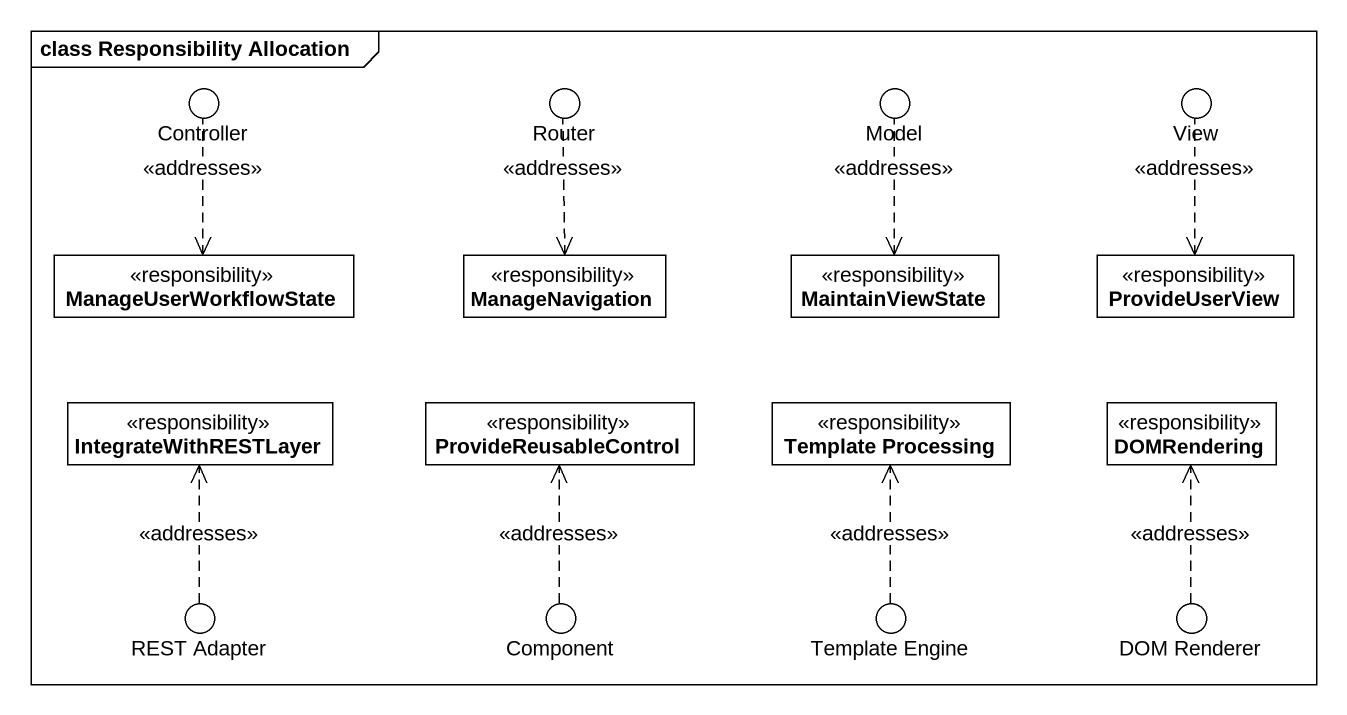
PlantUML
@startuml
mainframe class Responsibility Allocation
allowmixing
hide circle
hide empty members
() Controller
() Router
() Model
() View
class ManageUserWorkflowState <<responsibility>>
class ManageNavigation <<responsibility>>
class MaintainViewState <<responsibility>>
class ProvideUserView <<responsibility>>
class IntegrateWithRESTLayer <<responsibility>>
class ProvideReusableControl <<responsibility>>
class "Template Processing" as Template_Processing <<responsibility>>
class DOMRendering <<responsibility>>
() "REST Adapter" as REST_Adapter
() "Component" as Component_
() "Template Engine" as Template_Engine
() "DOM Renderer" as DOM_Renderer
Controller ..> ManageUserWorkflowState : <<addresses>>
Router ..> ManageNavigation : <<addresses>>
Model ..> MaintainViewState : <<addresses>>
View ..> ProvideUserView : <<addresses>>
REST_Adapter .up.> IntegrateWithRESTLayer : <<addresses>>
Component_ .up.> ProvideReusableControl : <<addresses>>
Template_Engine .up.> Template_Processing : <<addresses>>
DOM_Renderer .up.> DOMRendering : <<addresses>>
@enduml
